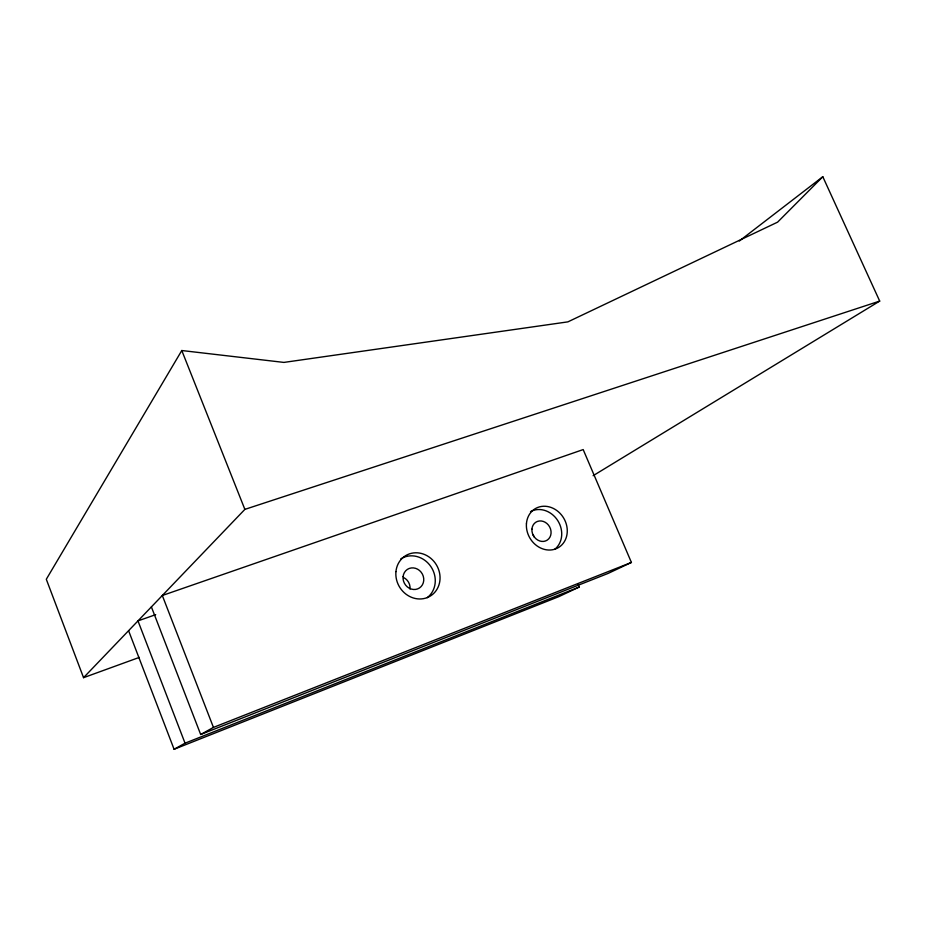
<?xml version="1.0" encoding="UTF-8"?>
<svg xmlns="http://www.w3.org/2000/svg" width="926" height="926" viewBox="0 0 926 926"><rect width="100%" height="100%" fill="white"/><g stroke="black" fill="none" stroke-linecap="round" stroke-linejoin="round"><path stroke-width="1.39" d="M593.115 475.698L879.7 301.089L822.809 176.727L777.608 222.147L567.893 321.866L283.9 362.413L181.785 350.526L46.3 579.271L83.548 677.67L139.27 657.414M83.548 677.67L244.869 509.381L879.7 301.089M739.295 241.038L822.809 176.727M128.587 630.699L174.088 749.273L185.038 743.184L579.225 587.038L578.113 584.387M151.389 606.9L200.676 734.492L213.443 727.408L631.405 562.441L583.183 449.573L162.316 595.499L213.443 727.408M579.225 587.038L558.829 596.645L174.088 749.273M631.405 562.441L608.093 573.425L200.676 734.492M155.695 614.656L137.974 620.895L185.038 743.184M181.785 350.526L244.869 509.381M530.505 511.615A22.467 19.515 59.4 0 1 557.73 520.551A22.467 19.515 59.4 0 1 554.662 549.361M532.925 534.742A10.371 9.063 59.5 0 1 534.244 537.092M403.62 577.546A10.834 9.908 58.6 0 1 410.01 589.052M400.819 558.864A23.486 21.367 58.5 0 1 430.868 566.573A23.486 21.367 58.5 0 1 427.187 597.687M531.929 529.14A10.614 9.214 59.4 0 0 545.622 540.934A10.614 9.214 59.4 0 0 546.93 523.514A10.614 9.214 59.4 0 0 531.929 529.14M526.431 523.803A22.641 19.62 59.4 0 0 555.716 548.898A22.641 19.62 59.4 0 0 558.332 511.719A22.641 19.62 59.4 0 0 526.431 523.803M403.088 576.655A11.089 10.093 58.5 0 0 417.614 588.913A11.089 10.093 58.5 0 0 419.501 570.497A11.089 10.093 58.5 0 0 403.088 576.655M395.946 571.597A23.671 21.495 58.5 0 0 427.036 597.675A23.671 21.495 58.5 0 0 430.868 558.366A23.671 21.495 58.5 0 0 395.946 571.597"/></g></svg>
